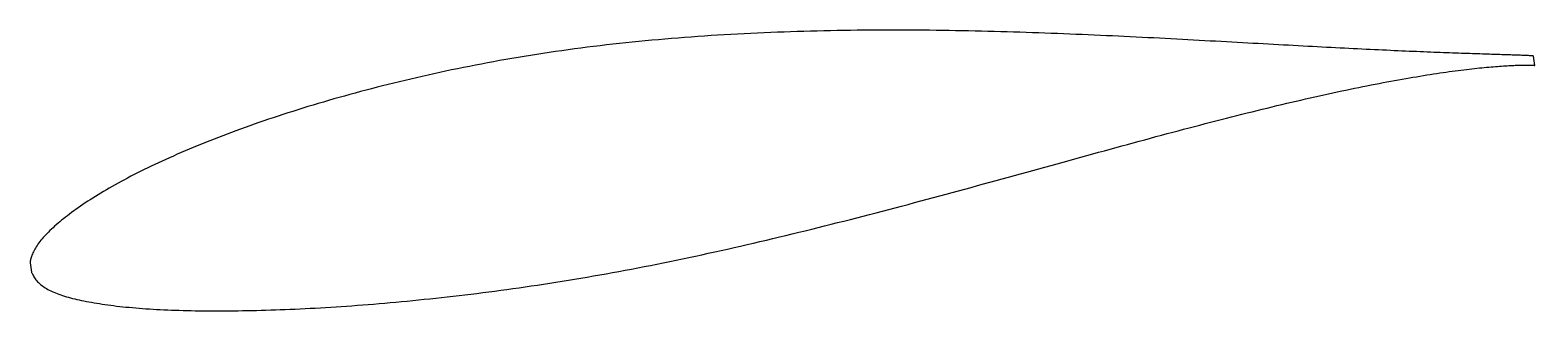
# Model space of a CAD drawing. Header units: metres. Extents: x -32.1 to 65.1, y -7.1 to 11.
import ezdxf

# ---------------------------------------------------------------- set-up
doc = ezdxf.new("R2010")
doc.units = ezdxf.units.M

msp = doc.modelspace()

# ---------------------------------------------------------------- linework, layer by layer
msp.add_lwpolyline([(64.966, 9.339), (64.964, 9.34), (64.958, 9.341), (64.948, 9.342), (64.935, 9.343), (64.918, 9.345), (64.897, 9.347), (64.872, 9.349), (64.843, 9.352), (64.811, 9.354), (64.775, 9.356), (64.735, 9.359), (64.692, 9.361), (64.644, 9.364), (64.593, 9.367), (64.538, 9.37), (64.48, 9.372), (64.417, 9.375), (64.351, 9.378), (64.282, 9.381), (64.208, 9.384), (64.131, 9.387), (64.05, 9.39), (63.965, 9.393), (63.877, 9.396), (63.785, 9.4), (63.689, 9.403), (63.59, 9.406), (63.487, 9.41), (63.38, 9.413), (63.269, 9.417), (63.155, 9.42), (63.038, 9.424), (62.916, 9.428), (62.791, 9.432), (62.663, 9.436), (62.531, 9.44), (62.395, 9.444), (62.256, 9.449), (62.113, 9.453), (61.966, 9.458), (61.816, 9.462), (61.662, 9.467), (61.505, 9.472), (61.345, 9.477), (61.181, 9.483), (61.013, 9.488), (60.842, 9.494), (60.667, 9.5), (60.489, 9.506), (60.307, 9.512), (60.122, 9.518), (59.934, 9.525), (59.742, 9.532), (59.547, 9.539), (59.348, 9.546), (59.146, 9.554), (58.941, 9.561), (58.732, 9.569), (58.52, 9.578), (58.304, 9.586), (58.086, 9.595), (57.864, 9.604), (57.639, 9.613), (57.41, 9.622), (57.178, 9.632), (56.943, 9.642), (56.705, 9.653), (56.464, 9.663), (56.22, 9.674), (55.972, 9.686), (55.721, 9.697), (55.467, 9.709), (55.211, 9.721), (54.951, 9.733), (54.688, 9.745), (54.421, 9.758), (54.152, 9.771), (53.88, 9.784), (53.605, 9.798), (53.327, 9.812), (53.047, 9.826), (52.763, 9.84), (52.476, 9.855), (52.187, 9.87), (51.894, 9.885), (51.599, 9.9), (51.301, 9.916), (51.001, 9.932), (50.697, 9.947), (50.391, 9.964), (50.082, 9.98), (49.771, 9.997), (49.456, 10.014), (49.14, 10.031), (48.82, 10.048), (48.498, 10.066), (48.174, 10.084), (47.847, 10.102), (47.517, 10.12), (47.185, 10.138), (46.851, 10.157), (46.514, 10.175), (46.175, 10.194), (45.833, 10.212), (45.489, 10.231), (45.143, 10.251), (44.794, 10.27), (44.443, 10.29), (44.09, 10.309), (43.735, 10.328), (43.378, 10.347), (43.018, 10.367), (42.656, 10.387), (42.293, 10.406), (41.927, 10.426), (41.559, 10.445), (41.19, 10.464), (40.818, 10.484), (40.444, 10.503), (40.069, 10.522), (39.691, 10.541), (39.312, 10.56), (38.931, 10.578), (38.548, 10.597), (38.164, 10.615), (37.777, 10.634), (37.389, 10.652), (37, 10.67), (36.608, 10.687), (36.216, 10.704), (35.821, 10.722), (35.425, 10.738), (35.028, 10.754), (34.629, 10.77), (34.229, 10.786), (33.827, 10.801), (33.424, 10.816), (33.02, 10.831), (32.614, 10.845), (32.207, 10.859), (31.799, 10.872), (31.39, 10.884), (30.98, 10.897), (30.568, 10.908), (30.155, 10.919), (29.742, 10.93), (29.327, 10.94), (28.911, 10.95), (28.495, 10.959), (28.077, 10.967), (27.658, 10.974), (27.239, 10.981), (26.819, 10.987), (26.398, 10.993), (25.977, 10.997), (25.554, 11.001), (25.131, 11.005), (24.707, 11.007), (24.283, 11.009), (23.858, 11.01), (23.433, 11.009), (23.007, 11.009), (22.581, 11.008), (22.154, 11.005), (21.726, 11.001), (21.299, 10.997), (20.871, 10.992), (20.443, 10.986), (20.014, 10.979), (19.586, 10.972), (19.157, 10.963), (18.727, 10.953), (18.298, 10.942), (17.869, 10.931), (17.44, 10.918), (17.01, 10.904), (16.581, 10.889), (16.152, 10.874), (15.722, 10.857), (15.293, 10.839), (14.864, 10.82), (14.436, 10.8), (14.007, 10.779), (13.579, 10.756), (13.151, 10.733), (12.723, 10.708), (12.296, 10.682), (11.869, 10.655), (11.442, 10.627), (11.016, 10.598), (10.591, 10.567), (10.166, 10.535), (9.741, 10.502), (9.318, 10.467), (8.895, 10.432), (8.472, 10.395), (8.05, 10.357), (7.629, 10.317), (7.209, 10.276), (6.789, 10.234), (6.371, 10.19), (5.953, 10.146), (5.536, 10.1), (5.12, 10.052), (4.705, 10.004), (4.291, 9.953), (3.878, 9.902), (3.467, 9.849), (3.056, 9.795), (2.646, 9.739), (2.238, 9.682), (1.831, 9.624), (1.425, 9.565), (1.02, 9.504), (0.616, 9.442), (0.214, 9.379), (-0.187, 9.314), (-0.586, 9.248), (-0.984, 9.181), (-1.381, 9.112), (-1.776, 9.042), (-2.17, 8.971), (-2.562, 8.899), (-2.952, 8.826), (-3.341, 8.751), (-3.729, 8.675), (-4.114, 8.598), (-4.499, 8.52), (-4.881, 8.441), (-5.262, 8.361), (-5.641, 8.28), (-6.018, 8.198), (-6.393, 8.114), (-6.767, 8.03), (-7.139, 7.945), (-7.509, 7.859), (-7.877, 7.772), (-8.243, 7.684), (-8.607, 7.595), (-8.969, 7.506), (-9.329, 7.416), (-9.687, 7.325), (-10.043, 7.233), (-10.397, 7.141), (-10.749, 7.047), (-11.099, 6.954), (-11.447, 6.859), (-11.792, 6.763), (-12.136, 6.667), (-12.477, 6.571), (-12.815, 6.474), (-13.152, 6.376), (-13.486, 6.277), (-13.818, 6.178), (-14.148, 6.078), (-14.475, 5.977), (-14.8, 5.877), (-15.122, 5.775), (-15.442, 5.673), (-15.759, 5.57), (-16.074, 5.467), (-16.387, 5.364), (-16.697, 5.26), (-17.004, 5.155), (-17.309, 5.051), (-17.611, 4.945), (-17.91, 4.839), (-18.207, 4.733), (-18.502, 4.627), (-18.793, 4.521), (-19.082, 4.414), (-19.368, 4.306), (-19.651, 4.199), (-19.932, 4.091), (-20.21, 3.983), (-20.485, 3.875), (-20.757, 3.767), (-21.026, 3.658), (-21.293, 3.55), (-21.556, 3.441), (-21.817, 3.332), (-22.075, 3.223), (-22.33, 3.114), (-22.582, 3.005), (-22.831, 2.895), (-23.076, 2.786), (-23.319, 2.677), (-23.559, 2.568), (-23.796, 2.458), (-24.03, 2.349), (-24.26, 2.239), (-24.488, 2.13), (-24.712, 2.021), (-24.934, 1.912), (-25.152, 1.803), (-25.367, 1.694), (-25.579, 1.586), (-25.788, 1.477), (-25.993, 1.368), (-26.195, 1.26), (-26.394, 1.152), (-26.59, 1.044), (-26.782, 0.936), (-26.972, 0.828), (-27.157, 0.721), (-27.34, 0.614), (-27.519, 0.507), (-27.695, 0.4), (-27.868, 0.293), (-28.037, 0.187), (-28.203, 0.081), (-28.365, -0.025), (-28.524, -0.13), (-28.68, -0.234), (-28.832, -0.339), (-28.981, -0.443), (-29.126, -0.546), (-29.268, -0.649), (-29.407, -0.75), (-29.542, -0.852), (-29.674, -0.952), (-29.802, -1.052), (-29.927, -1.151), (-30.048, -1.249), (-30.166, -1.346), (-30.281, -1.443), (-30.392, -1.538), (-30.499, -1.633), (-30.603, -1.726), (-30.704, -1.819), (-30.8, -1.911), (-30.894, -2.003), (-30.984, -2.093), (-31.07, -2.183), (-31.153, -2.272), (-31.232, -2.36), (-31.308, -2.448), (-31.38, -2.534), (-31.448, -2.62), (-31.513, -2.705), (-31.574, -2.79), (-31.632, -2.873), (-31.686, -2.956), (-31.736, -3.038), (-31.783, -3.118), (-31.826, -3.198), (-31.866, -3.276), (-31.902, -3.353), (-31.935, -3.428), (-31.964, -3.501), (-31.99, -3.573), (-32.012, -3.642), (-32.031, -3.708), (-32.047, -3.77), (-32.059, -3.828), (-32.069, -3.88), (-32.076, -3.924), (-32.081, -3.958), (-32.083, -3.98), (-31.998, -4.6), (-31.995, -4.605), (-31.988, -4.619), (-31.975, -4.641), (-31.957, -4.675), (-31.934, -4.721), (-31.906, -4.774), (-31.873, -4.832), (-31.836, -4.894), (-31.796, -4.956), (-31.751, -5.019), (-31.703, -5.082), (-31.651, -5.144), (-31.595, -5.205), (-31.536, -5.266), (-31.473, -5.325), (-31.407, -5.383), (-31.337, -5.439), (-31.263, -5.494), (-31.186, -5.548), (-31.106, -5.601), (-31.022, -5.652), (-30.934, -5.702), (-30.843, -5.751), (-30.749, -5.799), (-30.651, -5.845), (-30.549, -5.89), (-30.444, -5.933), (-30.335, -5.976), (-30.223, -6.017), (-30.108, -6.057), (-29.989, -6.097), (-29.866, -6.135), (-29.74, -6.172), (-29.611, -6.208), (-29.478, -6.244), (-29.341, -6.279), (-29.201, -6.313), (-29.058, -6.346), (-28.911, -6.379), (-28.761, -6.411), (-28.607, -6.443), (-28.449, -6.474), (-28.289, -6.504), (-28.125, -6.534), (-27.957, -6.563), (-27.786, -6.592), (-27.612, -6.62), (-27.434, -6.647), (-27.253, -6.674), (-27.069, -6.7), (-26.881, -6.725), (-26.69, -6.749), (-26.496, -6.773), (-26.298, -6.795), (-26.098, -6.817), (-25.894, -6.838), (-25.687, -6.858), (-25.476, -6.877), (-25.263, -6.896), (-25.046, -6.913), (-24.827, -6.93), (-24.604, -6.946), (-24.378, -6.96), (-24.148, -6.974), (-23.916, -6.988), (-23.681, -7), (-23.443, -7.011), (-23.202, -7.022), (-22.957, -7.032), (-22.71, -7.041), (-22.46, -7.049), (-22.206, -7.056), (-21.95, -7.063), (-21.691, -7.069), (-21.429, -7.074), (-21.164, -7.078), (-20.897, -7.081), (-20.626, -7.084), (-20.353, -7.085), (-20.077, -7.086), (-19.798, -7.086), (-19.516, -7.085), (-19.232, -7.083), (-18.945, -7.081), (-18.655, -7.077), (-18.363, -7.073), (-18.068, -7.068), (-17.77, -7.062), (-17.47, -7.055), (-17.167, -7.047), (-16.862, -7.039), (-16.554, -7.029), (-16.244, -7.019), (-15.931, -7.008), (-15.615, -6.995), (-15.298, -6.983), (-14.978, -6.969), (-14.655, -6.954), (-14.331, -6.938), (-14.003, -6.921), (-13.674, -6.904), (-13.342, -6.885), (-13.009, -6.865), (-12.673, -6.844), (-12.334, -6.823), (-11.994, -6.8), (-11.651, -6.777), (-11.307, -6.752), (-10.96, -6.727), (-10.611, -6.7), (-10.26, -6.673), (-9.908, -6.644), (-9.553, -6.614), (-9.196, -6.584), (-8.838, -6.553), (-8.477, -6.52), (-8.115, -6.487), (-7.751, -6.452), (-7.385, -6.416), (-7.017, -6.38), (-6.648, -6.342), (-6.276, -6.304), (-5.903, -6.264), (-5.529, -6.224), (-5.153, -6.183), (-4.775, -6.14), (-4.396, -6.096), (-4.015, -6.052), (-3.633, -6.006), (-3.249, -5.959), (-2.864, -5.91), (-2.477, -5.861), (-2.089, -5.811), (-1.7, -5.759), (-1.309, -5.706), (-0.917, -5.652), (-0.524, -5.597), (-0.13, -5.541), (0.266, -5.483), (0.663, -5.424), (1.06, -5.364), (1.459, -5.302), (1.859, -5.239), (2.26, -5.175), (2.662, -5.11), (3.065, -5.044), (3.469, -4.976), (3.873, -4.907), (4.279, -4.837), (4.685, -4.765), (5.092, -4.693), (5.5, -4.619), (5.909, -4.544), (6.319, -4.468), (6.729, -4.391), (7.139, -4.313), (7.551, -4.233), (7.963, -4.152), (8.375, -4.07), (8.788, -3.987), (9.202, -3.903), (9.616, -3.817), (10.03, -3.731), (10.445, -3.643), (10.861, -3.555), (11.276, -3.465), (11.692, -3.375), (12.108, -3.284), (12.525, -3.192), (12.942, -3.099), (13.359, -3.005), (13.776, -2.91), (14.193, -2.814), (14.61, -2.718), (15.028, -2.62), (15.445, -2.522), (15.863, -2.423), (16.28, -2.324), (16.698, -2.223), (17.115, -2.122), (17.533, -2.021), (17.95, -1.919), (18.367, -1.816), (18.784, -1.712), (19.201, -1.609), (19.617, -1.504), (20.033, -1.399), (20.449, -1.294), (20.865, -1.188), (21.28, -1.082), (21.695, -0.975), (22.109, -0.868), (22.523, -0.761), (22.937, -0.653), (23.35, -0.545), (23.762, -0.437), (24.174, -0.329), (24.585, -0.22), (24.996, -0.111), (25.406, -0.002), (25.816, 0.107), (26.224, 0.216), (26.632, 0.326), (27.039, 0.436), (27.446, 0.546), (27.851, 0.655), (28.256, 0.765), (28.66, 0.875), (29.063, 0.985), (29.465, 1.094), (29.866, 1.204), (30.266, 1.314), (30.665, 1.423), (31.063, 1.533), (31.46, 1.642), (31.855, 1.751), (32.25, 1.859), (32.643, 1.968), (33.036, 2.076), (33.427, 2.184), (33.817, 2.291), (34.205, 2.399), (34.593, 2.505), (34.978, 2.611), (35.363, 2.717), (35.746, 2.823), (36.128, 2.928), (36.508, 3.032), (36.887, 3.136), (37.265, 3.24), (37.641, 3.343), (38.015, 3.445), (38.388, 3.547), (38.759, 3.648), (39.129, 3.748), (39.497, 3.848), (39.863, 3.947), (40.228, 4.045), (40.591, 4.143), (40.952, 4.24), (41.311, 4.336), (41.669, 4.431), (42.024, 4.525), (42.378, 4.619), (42.73, 4.711), (43.081, 4.803), (43.429, 4.894), (43.775, 4.985), (44.119, 5.074), (44.461, 5.162), (44.802, 5.249), (45.14, 5.336), (45.476, 5.421), (45.81, 5.506), (46.142, 5.589), (46.471, 5.671), (46.799, 5.752), (47.124, 5.833), (47.447, 5.912), (47.768, 5.99), (48.087, 6.067), (48.403, 6.143), (48.717, 6.218), (49.029, 6.292), (49.338, 6.364), (49.645, 6.435), (49.949, 6.506), (50.252, 6.575), (50.551, 6.643), (50.848, 6.71), (51.143, 6.776), (51.435, 6.84), (51.725, 6.904), (52.012, 6.967), (52.296, 7.028), (52.578, 7.088), (52.857, 7.147), (53.133, 7.205), (53.407, 7.261), (53.678, 7.317), (53.947, 7.371), (54.212, 7.424), (54.475, 7.476), (54.735, 7.527), (54.992, 7.576), (55.247, 7.625), (55.498, 7.672), (55.747, 7.719), (55.993, 7.764), (56.236, 7.807), (56.476, 7.85), (56.713, 7.892), (56.947, 7.933), (57.178, 7.972), (57.406, 8.01), (57.631, 8.047), (57.854, 8.083), (58.073, 8.118), (58.289, 8.152), (58.501, 8.185), (58.711, 8.216), (58.918, 8.247), (59.121, 8.277), (59.321, 8.305), (59.519, 8.333), (59.712, 8.359), (59.903, 8.384), (60.091, 8.409), (60.275, 8.433), (60.456, 8.455), (60.634, 8.477), (60.808, 8.497), (60.979, 8.517), (61.147, 8.536), (61.311, 8.553), (61.472, 8.57), (61.63, 8.586), (61.784, 8.602), (61.935, 8.616), (62.083, 8.63), (62.227, 8.642), (62.367, 8.654), (62.504, 8.666), (62.638, 8.676), (62.768, 8.686), (62.895, 8.695), (63.018, 8.703), (63.138, 8.711), (63.254, 8.718), (63.367, 8.724), (63.476, 8.73), (63.581, 8.735), (63.683, 8.74), (63.782, 8.744), (63.877, 8.747), (63.968, 8.75), (64.055, 8.752), (64.139, 8.754), (64.219, 8.756), (64.296, 8.757), (64.369, 8.757), (64.438, 8.758), (64.504, 8.758), (64.566, 8.757), (64.624, 8.756), (64.679, 8.755), (64.73, 8.754), (64.777, 8.753), (64.821, 8.751), (64.86, 8.749), (64.896, 8.747), (64.929, 8.745), (64.957, 8.743), (64.982, 8.741), (65.003, 8.739), (65.02, 8.737), (65.034, 8.736), (65.043, 8.734), (65.049, 8.733), (65.051, 8.733)], close=True)

doc.saveas('drawing.dxf')
